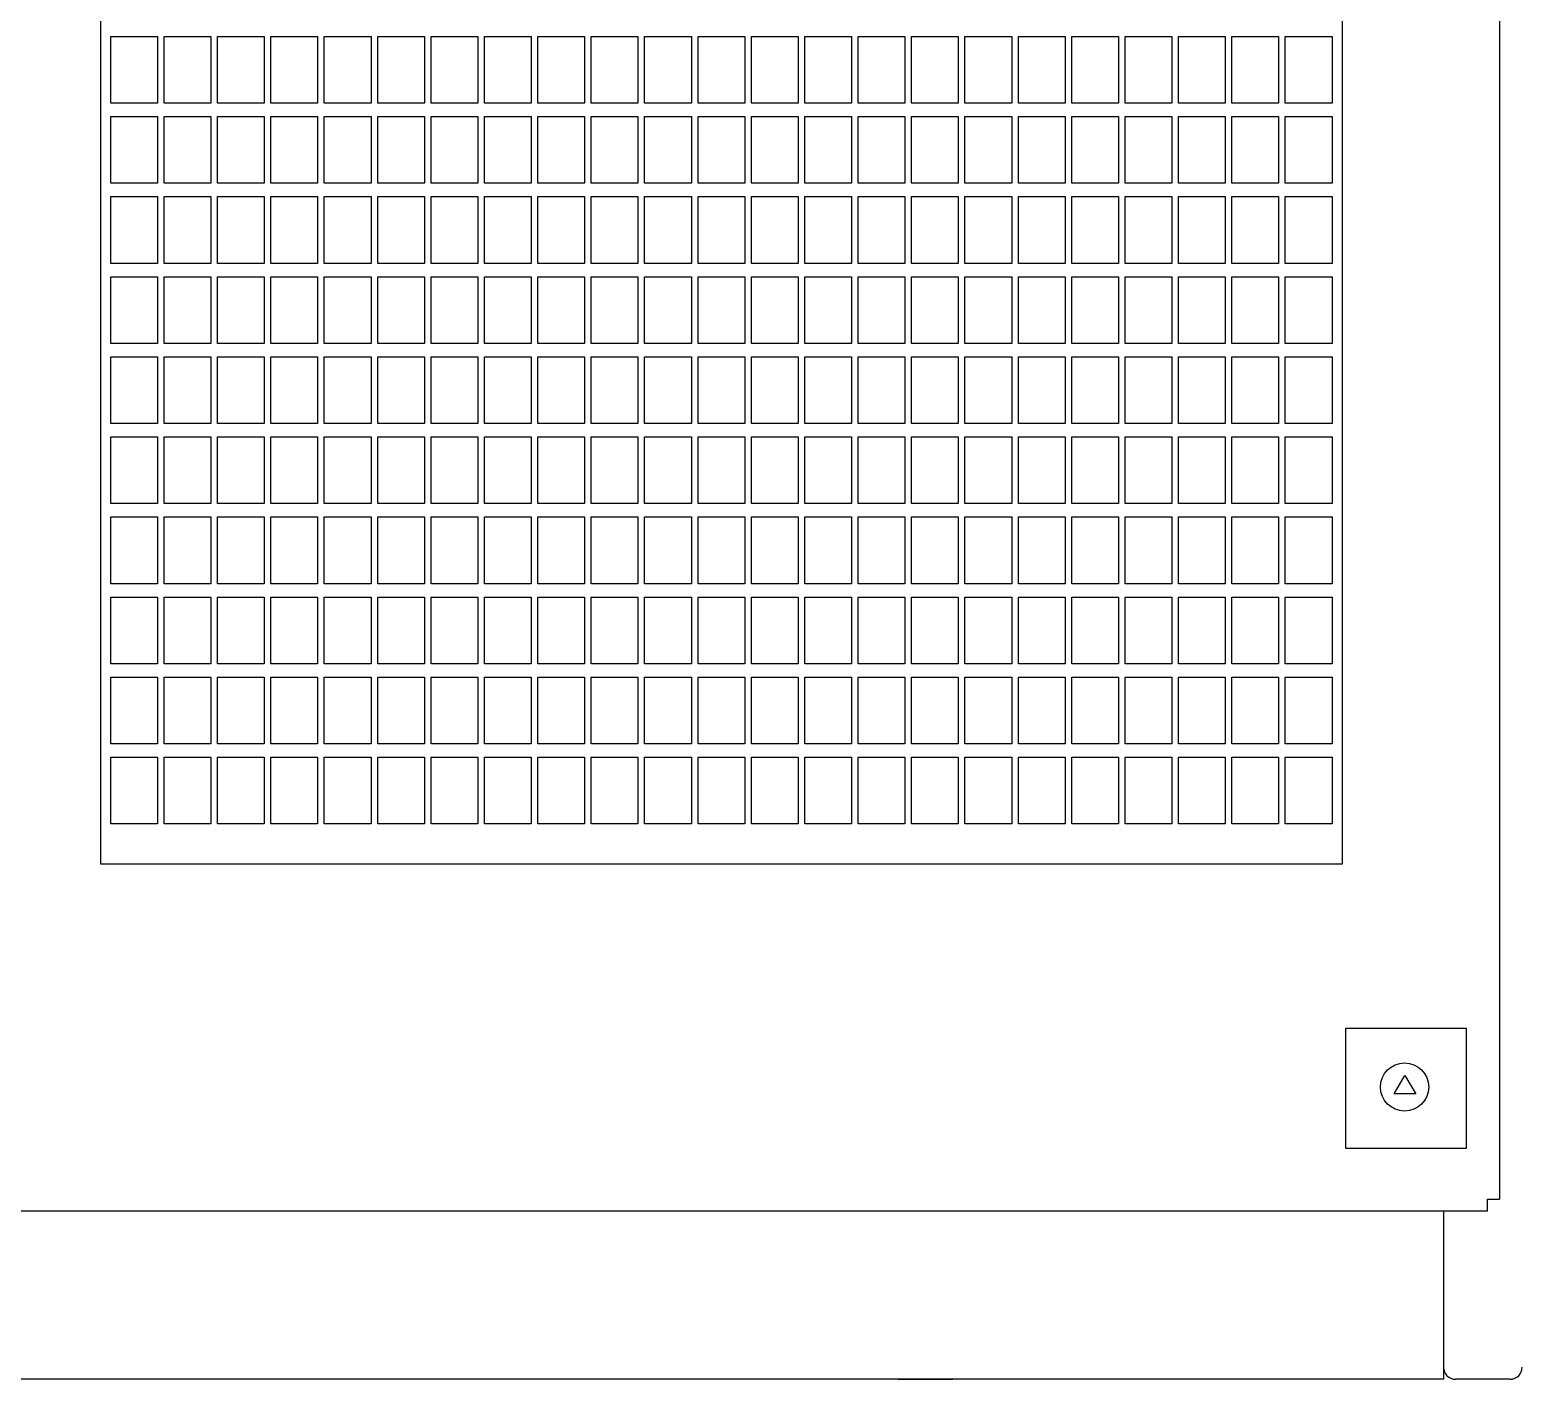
# Model space of a CAD drawing. Header units: inches. Extents: x 0 to 420, y 0 to 297.
# Drawn here: x 158.38 to 202.93, y 62.74 to 103.18 of the extents above; entities that cross this region are included whole.
import ezdxf
from ezdxf.lldxf.tags import DXFTag

# ---------------------------------------------------------------- set-up
doc = ezdxf.new("R2010")
doc.units = ezdxf.units.IN
doc.layers.add('Default', color=7, linetype='Continuous')
doc.layers.add('DV1_Default', color=7, linetype='Continuous')
tags = doc.linetypes.add('CENTER2', pattern=[1.125, 0.75, -0.125, 0.125, -0.125]).pattern_tags.tags
tags[10:11] = [DXFTag(74, 4), DXFTag(75, 0), DXFTag(340, '0'), DXFTag(46, 0.0), DXFTag(50, 0.0), DXFTag(44, 0.0), DXFTag(45, 0.0)]
tags[8:9] = [DXFTag(74, 4), DXFTag(75, 0), DXFTag(340, '0'), DXFTag(46, 0.0), DXFTag(50, 0.0), DXFTag(44, 0.0), DXFTag(45, 0.0)]
tags[6:7] = [DXFTag(74, 4), DXFTag(75, 0), DXFTag(340, '0'), DXFTag(46, 0.0), DXFTag(50, 0.0), DXFTag(44, 0.0), DXFTag(45, 0.0)]
tags[4:5] = [DXFTag(74, 4), DXFTag(75, 0), DXFTag(340, '0'), DXFTag(46, 0.0), DXFTag(50, 0.0), DXFTag(44, 0.0), DXFTag(45, 0.0)]

# ---------------------------------------------------------------- blocks, each defined once
blk = doc.blocks.new('SE')
at = {"layer": 'Default', "color": 7, "linetype": 'Continuous', "ltscale": 25.4}
for p, q in [((197.818, 69.65), (197.818, 73.259)), ((197.818, 73.259), (201.428, 73.259)), ((201.428, 73.259), (201.428, 69.65)), ((199.275, 71.294), (199.595, 71.843)), ((199.595, 71.843), (199.919, 71.294)), ((199.919, 71.294), (199.275, 71.294)), ((201.428, 69.65), (197.818, 69.65))]:
    blk.add_line(p, q, dxfattribs=at)
blk.add_circle((199.584, 71.494), 0.722, dxfattribs=at)
at = {"layer": 'DV1_Default', "color": 7, "linetype": 'Continuous', "ltscale": 25.4}
for p, q in [((202.429, 233.336), (202.429, 68.136)), ((160.809, 102.976), (162.209, 102.976)), ((160.809, 100.976), (160.809, 102.976)), ((162.209, 102.976), (162.209, 100.976)), ((162.409, 102.976), (163.809, 102.976)), ((162.409, 100.976), (162.409, 102.976)), ((163.809, 102.976), (163.809, 100.976)), ((164.009, 102.976), (165.409, 102.976)), ((164.009, 100.976), (164.009, 102.976)), ((165.409, 102.976), (165.409, 100.976)), ((165.609, 102.976), (167.009, 102.976)), ((165.609, 100.976), (165.609, 102.976)), ((167.009, 102.976), (167.009, 100.976)), ((167.209, 102.976), (168.609, 102.976)), ((167.209, 100.976), (167.209, 102.976)), ((168.609, 102.976), (168.609, 100.976)), ((168.809, 102.976), (170.209, 102.976)), ((168.809, 100.976), (168.809, 102.976)), ((170.209, 102.976), (170.209, 100.976)), ((170.409, 102.976), (171.809, 102.976)), ((170.409, 100.976), (170.409, 102.976)), ((171.809, 102.976), (171.809, 100.976)), ((172.009, 102.976), (173.409, 102.976)), ((172.009, 100.976), (172.009, 102.976)), ((173.409, 102.976), (173.409, 100.976)), ((173.609, 102.976), (175.009, 102.976)), ((173.609, 100.976), (173.609, 102.976)), ((175.009, 102.976), (175.009, 100.976)), ((175.209, 102.976), (176.609, 102.976)), ((175.209, 100.976), (175.209, 102.976)), ((176.609, 102.976), (176.609, 100.976)), ((176.809, 102.976), (178.209, 102.976)), ((176.809, 100.976), (176.809, 102.976)), ((178.209, 102.976), (178.209, 100.976)), ((178.409, 102.976), (179.809, 102.976)), ((178.409, 100.976), (178.409, 102.976)), ((179.809, 102.976), (179.809, 100.976)), ((180.009, 102.976), (181.409, 102.976)), ((180.009, 100.976), (180.009, 102.976)), ((181.409, 102.976), (181.409, 100.976)), ((181.609, 102.976), (183.009, 102.976)), ((181.609, 100.976), (181.609, 102.976)), ((183.009, 102.976), (183.009, 100.976)), ((183.209, 102.976), (184.609, 102.976)), ((183.209, 100.976), (183.209, 102.976)), ((184.609, 102.976), (184.609, 100.976)), ((184.809, 102.976), (186.209, 102.976)), ((184.809, 100.976), (184.809, 102.976)), ((186.209, 102.976), (186.209, 100.976)), ((186.409, 102.976), (187.809, 102.976)), ((186.409, 100.976), (186.409, 102.976)), ((187.809, 102.976), (187.809, 100.976)), ((188.009, 102.976), (189.409, 102.976)), ((188.009, 100.976), (188.009, 102.976)), ((189.409, 102.976), (189.409, 100.976)), ((189.609, 102.976), (191.009, 102.976)), ((189.609, 100.976), (189.609, 102.976)), ((191.009, 102.976), (191.009, 100.976)), ((191.209, 102.976), (192.609, 102.976)), ((191.209, 100.976), (191.209, 102.976)), ((192.609, 102.976), (192.609, 100.976)), ((192.809, 102.976), (194.209, 102.976)), ((192.809, 100.976), (192.809, 102.976)), ((194.209, 102.976), (194.209, 100.976)), ((194.409, 102.976), (195.809, 102.976)), ((194.409, 100.976), (194.409, 102.976)), ((195.809, 102.976), (195.809, 100.976)), ((196.009, 102.976), (197.409, 102.976)), ((196.009, 100.976), (196.009, 102.976)), ((197.409, 102.976), (197.409, 100.976)), ((162.209, 100.976), (160.809, 100.976)), ((163.809, 100.976), (162.409, 100.976)), ((165.409, 100.976), (164.009, 100.976)), ((167.009, 100.976), (165.609, 100.976)), ((168.609, 100.976), (167.209, 100.976)), ((170.209, 100.976), (168.809, 100.976)), ((171.809, 100.976), (170.409, 100.976)), ((173.409, 100.976), (172.009, 100.976)), ((175.009, 100.976), (173.609, 100.976)), ((176.609, 100.976), (175.209, 100.976)), ((178.209, 100.976), (176.809, 100.976)), ((179.809, 100.976), (178.409, 100.976)), ((181.409, 100.976), (180.009, 100.976)), ((183.009, 100.976), (181.609, 100.976)), ((184.609, 100.976), (183.209, 100.976)), ((186.209, 100.976), (184.809, 100.976)), ((187.809, 100.976), (186.409, 100.976)), ((189.409, 100.976), (188.009, 100.976)), ((191.009, 100.976), (189.609, 100.976)), ((192.609, 100.976), (191.209, 100.976)), ((194.209, 100.976), (192.809, 100.976)), ((195.809, 100.976), (194.409, 100.976)), ((197.409, 100.976), (196.009, 100.976)), ((160.809, 100.576), (162.209, 100.576)), ((160.809, 98.576), (160.809, 100.576)), ((162.209, 100.576), (162.209, 98.576)), ((162.409, 100.576), (163.809, 100.576)), ((162.409, 98.576), (162.409, 100.576)), ((163.809, 100.576), (163.809, 98.576)), ((164.009, 100.576), (165.409, 100.576)), ((164.009, 98.576), (164.009, 100.576)), ((165.409, 100.576), (165.409, 98.576)), ((165.609, 100.576), (167.009, 100.576)), ((165.609, 98.576), (165.609, 100.576)), ((167.009, 100.576), (167.009, 98.576)), ((167.209, 100.576), (168.609, 100.576)), ((167.209, 98.576), (167.209, 100.576)), ((168.609, 100.576), (168.609, 98.576)), ((168.809, 100.576), (170.209, 100.576)), ((168.809, 98.576), (168.809, 100.576)), ((170.209, 100.576), (170.209, 98.576)), ((170.409, 100.576), (171.809, 100.576)), ((170.409, 98.576), (170.409, 100.576)), ((171.809, 100.576), (171.809, 98.576)), ((172.009, 100.576), (173.409, 100.576)), ((172.009, 98.576), (172.009, 100.576)), ((173.409, 100.576), (173.409, 98.576)), ((173.609, 100.576), (175.009, 100.576)), ((173.609, 98.576), (173.609, 100.576)), ((175.009, 100.576), (175.009, 98.576)), ((175.209, 100.576), (176.609, 100.576)), ((175.209, 98.576), (175.209, 100.576)), ((176.609, 100.576), (176.609, 98.576)), ((176.809, 100.576), (178.209, 100.576)), ((176.809, 98.576), (176.809, 100.576)), ((178.209, 100.576), (178.209, 98.576)), ((178.409, 100.576), (179.809, 100.576)), ((178.409, 98.576), (178.409, 100.576)), ((179.809, 100.576), (179.809, 98.576)), ((180.009, 100.576), (181.409, 100.576)), ((180.009, 98.576), (180.009, 100.576)), ((181.409, 100.576), (181.409, 98.576)), ((181.609, 100.576), (183.009, 100.576)), ((181.609, 98.576), (181.609, 100.576)), ((183.009, 100.576), (183.009, 98.576)), ((183.209, 100.576), (184.609, 100.576)), ((183.209, 98.576), (183.209, 100.576)), ((184.609, 100.576), (184.609, 98.576)), ((184.809, 100.576), (186.209, 100.576)), ((184.809, 98.576), (184.809, 100.576)), ((186.209, 100.576), (186.209, 98.576)), ((186.409, 100.576), (187.809, 100.576)), ((186.409, 98.576), (186.409, 100.576)), ((187.809, 100.576), (187.809, 98.576)), ((188.009, 100.576), (189.409, 100.576)), ((188.009, 98.576), (188.009, 100.576)), ((189.409, 100.576), (189.409, 98.576)), ((189.609, 100.576), (191.009, 100.576)), ((189.609, 98.576), (189.609, 100.576)), ((191.009, 100.576), (191.009, 98.576)), ((191.209, 100.576), (192.609, 100.576)), ((191.209, 98.576), (191.209, 100.576)), ((192.609, 100.576), (192.609, 98.576)), ((192.809, 100.576), (194.209, 100.576)), ((192.809, 98.576), (192.809, 100.576)), ((194.209, 100.576), (194.209, 98.576)), ((194.409, 100.576), (195.809, 100.576)), ((194.409, 98.576), (194.409, 100.576)), ((195.809, 100.576), (195.809, 98.576)), ((196.009, 100.576), (197.409, 100.576)), ((196.009, 98.576), (196.009, 100.576)), ((197.409, 100.576), (197.409, 98.576)), ((162.209, 98.576), (160.809, 98.576)), ((163.809, 98.576), (162.409, 98.576)), ((165.409, 98.576), (164.009, 98.576)), ((167.009, 98.576), (165.609, 98.576)), ((168.609, 98.576), (167.209, 98.576)), ((170.209, 98.576), (168.809, 98.576)), ((171.809, 98.576), (170.409, 98.576)), ((173.409, 98.576), (172.009, 98.576)), ((175.009, 98.576), (173.609, 98.576)), ((176.609, 98.576), (175.209, 98.576)), ((178.209, 98.576), (176.809, 98.576)), ((179.809, 98.576), (178.409, 98.576)), ((181.409, 98.576), (180.009, 98.576)), ((183.009, 98.576), (181.609, 98.576)), ((184.609, 98.576), (183.209, 98.576)), ((186.209, 98.576), (184.809, 98.576)), ((187.809, 98.576), (186.409, 98.576)), ((189.409, 98.576), (188.009, 98.576)), ((191.009, 98.576), (189.609, 98.576)), ((192.609, 98.576), (191.209, 98.576)), ((194.209, 98.576), (192.809, 98.576)), ((195.809, 98.576), (194.409, 98.576)), ((197.409, 98.576), (196.009, 98.576)), ((160.809, 98.176), (162.209, 98.176)), ((160.809, 96.176), (160.809, 98.176)), ((162.209, 98.176), (162.209, 96.176)), ((162.409, 98.176), (163.809, 98.176)), ((162.409, 96.176), (162.409, 98.176)), ((163.809, 98.176), (163.809, 96.176)), ((164.009, 98.176), (165.409, 98.176)), ((164.009, 96.176), (164.009, 98.176)), ((165.409, 98.176), (165.409, 96.176)), ((165.609, 98.176), (167.009, 98.176)), ((165.609, 96.176), (165.609, 98.176)), ((167.009, 98.176), (167.009, 96.176)), ((167.209, 98.176), (168.609, 98.176)), ((167.209, 96.176), (167.209, 98.176)), ((168.609, 98.176), (168.609, 96.176)), ((168.809, 98.176), (170.209, 98.176)), ((168.809, 96.176), (168.809, 98.176)), ((170.209, 98.176), (170.209, 96.176)), ((170.409, 98.176), (171.809, 98.176)), ((170.409, 96.176), (170.409, 98.176)), ((171.809, 98.176), (171.809, 96.176)), ((172.009, 98.176), (173.409, 98.176)), ((172.009, 96.176), (172.009, 98.176)), ((173.409, 98.176), (173.409, 96.176)), ((173.609, 98.176), (175.009, 98.176)), ((173.609, 96.176), (173.609, 98.176)), ((175.009, 98.176), (175.009, 96.176)), ((175.209, 98.176), (176.609, 98.176)), ((175.209, 96.176), (175.209, 98.176)), ((176.609, 98.176), (176.609, 96.176)), ((176.809, 98.176), (178.209, 98.176)), ((176.809, 96.176), (176.809, 98.176)), ((178.209, 98.176), (178.209, 96.176)), ((178.409, 98.176), (179.809, 98.176)), ((178.409, 96.176), (178.409, 98.176)), ((179.809, 98.176), (179.809, 96.176)), ((180.009, 98.176), (181.409, 98.176)), ((180.009, 96.176), (180.009, 98.176)), ((181.409, 98.176), (181.409, 96.176)), ((181.609, 98.176), (183.009, 98.176)), ((181.609, 96.176), (181.609, 98.176)), ((183.009, 98.176), (183.009, 96.176)), ((183.209, 98.176), (184.609, 98.176)), ((183.209, 96.176), (183.209, 98.176)), ((184.609, 98.176), (184.609, 96.176)), ((184.809, 98.176), (186.209, 98.176)), ((184.809, 96.176), (184.809, 98.176)), ((186.209, 98.176), (186.209, 96.176)), ((186.409, 98.176), (187.809, 98.176)), ((186.409, 96.176), (186.409, 98.176)), ((187.809, 98.176), (187.809, 96.176)), ((188.009, 98.176), (189.409, 98.176)), ((188.009, 96.176), (188.009, 98.176)), ((189.409, 98.176), (189.409, 96.176)), ((189.609, 98.176), (191.009, 98.176)), ((189.609, 96.176), (189.609, 98.176)), ((191.009, 98.176), (191.009, 96.176)), ((191.209, 98.176), (192.609, 98.176)), ((191.209, 96.176), (191.209, 98.176)), ((192.609, 98.176), (192.609, 96.176)), ((192.809, 98.176), (194.209, 98.176)), ((192.809, 96.176), (192.809, 98.176)), ((194.209, 98.176), (194.209, 96.176)), ((194.409, 98.176), (195.809, 98.176)), ((194.409, 96.176), (194.409, 98.176)), ((195.809, 98.176), (195.809, 96.176)), ((196.009, 98.176), (197.409, 98.176)), ((196.009, 96.176), (196.009, 98.176)), ((197.409, 98.176), (197.409, 96.176)), ((162.209, 96.176), (160.809, 96.176)), ((163.809, 96.176), (162.409, 96.176)), ((165.409, 96.176), (164.009, 96.176)), ((167.009, 96.176), (165.609, 96.176)), ((168.609, 96.176), (167.209, 96.176)), ((170.209, 96.176), (168.809, 96.176)), ((171.809, 96.176), (170.409, 96.176)), ((173.409, 96.176), (172.009, 96.176)), ((175.009, 96.176), (173.609, 96.176)), ((176.609, 96.176), (175.209, 96.176)), ((178.209, 96.176), (176.809, 96.176)), ((179.809, 96.176), (178.409, 96.176)), ((181.409, 96.176), (180.009, 96.176)), ((183.009, 96.176), (181.609, 96.176)), ((184.609, 96.176), (183.209, 96.176)), ((186.209, 96.176), (184.809, 96.176)), ((187.809, 96.176), (186.409, 96.176)), ((189.409, 96.176), (188.009, 96.176)), ((191.009, 96.176), (189.609, 96.176)), ((192.609, 96.176), (191.209, 96.176)), ((194.209, 96.176), (192.809, 96.176)), ((195.809, 96.176), (194.409, 96.176)), ((197.409, 96.176), (196.009, 96.176)), ((160.809, 95.776), (162.209, 95.776)), ((160.809, 93.776), (160.809, 95.776)), ((162.209, 95.776), (162.209, 93.776)), ((162.409, 95.776), (163.809, 95.776)), ((162.409, 93.776), (162.409, 95.776)), ((163.809, 95.776), (163.809, 93.776)), ((164.009, 95.776), (165.409, 95.776)), ((164.009, 93.776), (164.009, 95.776)), ((165.409, 95.776), (165.409, 93.776)), ((165.609, 95.776), (167.009, 95.776)), ((165.609, 93.776), (165.609, 95.776)), ((167.009, 95.776), (167.009, 93.776)), ((167.209, 95.776), (168.609, 95.776)), ((167.209, 93.776), (167.209, 95.776)), ((168.609, 95.776), (168.609, 93.776)), ((168.809, 95.776), (170.209, 95.776)), ((168.809, 93.776), (168.809, 95.776)), ((170.209, 95.776), (170.209, 93.776)), ((170.409, 95.776), (171.809, 95.776)), ((170.409, 93.776), (170.409, 95.776)), ((171.809, 95.776), (171.809, 93.776)), ((172.009, 95.776), (173.409, 95.776)), ((172.009, 93.776), (172.009, 95.776)), ((173.409, 95.776), (173.409, 93.776)), ((173.609, 95.776), (175.009, 95.776)), ((173.609, 93.776), (173.609, 95.776)), ((175.009, 95.776), (175.009, 93.776)), ((175.209, 95.776), (176.609, 95.776)), ((175.209, 93.776), (175.209, 95.776)), ((176.609, 95.776), (176.609, 93.776)), ((176.809, 95.776), (178.209, 95.776)), ((176.809, 93.776), (176.809, 95.776)), ((178.209, 95.776), (178.209, 93.776)), ((178.409, 95.776), (179.809, 95.776)), ((178.409, 93.776), (178.409, 95.776)), ((179.809, 95.776), (179.809, 93.776)), ((180.009, 95.776), (181.409, 95.776)), ((180.009, 93.776), (180.009, 95.776)), ((181.409, 95.776), (181.409, 93.776)), ((181.609, 95.776), (183.009, 95.776)), ((181.609, 93.776), (181.609, 95.776)), ((183.009, 95.776), (183.009, 93.776)), ((183.209, 95.776), (184.609, 95.776)), ((183.209, 93.776), (183.209, 95.776)), ((184.609, 95.776), (184.609, 93.776)), ((184.809, 95.776), (186.209, 95.776)), ((184.809, 93.776), (184.809, 95.776)), ((186.209, 95.776), (186.209, 93.776)), ((186.409, 95.776), (187.809, 95.776)), ((186.409, 93.776), (186.409, 95.776)), ((187.809, 95.776), (187.809, 93.776)), ((188.009, 95.776), (189.409, 95.776)), ((188.009, 93.776), (188.009, 95.776)), ((189.409, 95.776), (189.409, 93.776)), ((189.609, 95.776), (191.009, 95.776)), ((189.609, 93.776), (189.609, 95.776)), ((191.009, 95.776), (191.009, 93.776)), ((191.209, 95.776), (192.609, 95.776)), ((191.209, 93.776), (191.209, 95.776)), ((192.609, 95.776), (192.609, 93.776)), ((192.809, 95.776), (194.209, 95.776)), ((192.809, 93.776), (192.809, 95.776)), ((194.209, 95.776), (194.209, 93.776)), ((194.409, 95.776), (195.809, 95.776)), ((194.409, 93.776), (194.409, 95.776)), ((195.809, 95.776), (195.809, 93.776)), ((196.009, 95.776), (197.409, 95.776)), ((196.009, 93.776), (196.009, 95.776)), ((197.409, 95.776), (197.409, 93.776)), ((162.209, 93.776), (160.809, 93.776)), ((163.809, 93.776), (162.409, 93.776)), ((165.409, 93.776), (164.009, 93.776)), ((167.009, 93.776), (165.609, 93.776)), ((168.609, 93.776), (167.209, 93.776)), ((170.209, 93.776), (168.809, 93.776)), ((171.809, 93.776), (170.409, 93.776)), ((173.409, 93.776), (172.009, 93.776)), ((175.009, 93.776), (173.609, 93.776)), ((176.609, 93.776), (175.209, 93.776)), ((178.209, 93.776), (176.809, 93.776)), ((179.809, 93.776), (178.409, 93.776)), ((181.409, 93.776), (180.009, 93.776)), ((183.009, 93.776), (181.609, 93.776)), ((184.609, 93.776), (183.209, 93.776)), ((186.209, 93.776), (184.809, 93.776)), ((187.809, 93.776), (186.409, 93.776)), ((189.409, 93.776), (188.009, 93.776)), ((191.009, 93.776), (189.609, 93.776)), ((192.609, 93.776), (191.209, 93.776)), ((194.209, 93.776), (192.809, 93.776)), ((195.809, 93.776), (194.409, 93.776)), ((197.409, 93.776), (196.009, 93.776)), ((160.809, 93.376), (162.209, 93.376)), ((160.809, 91.376), (160.809, 93.376)), ((162.209, 93.376), (162.209, 91.376)), ((162.409, 93.376), (163.809, 93.376)), ((162.409, 91.376), (162.409, 93.376)), ((163.809, 93.376), (163.809, 91.376)), ((164.009, 93.376), (165.409, 93.376)), ((164.009, 91.376), (164.009, 93.376)), ((165.409, 93.376), (165.409, 91.376)), ((165.609, 93.376), (167.009, 93.376)), ((165.609, 91.376), (165.609, 93.376)), ((167.009, 93.376), (167.009, 91.376)), ((167.209, 93.376), (168.609, 93.376)), ((167.209, 91.376), (167.209, 93.376)), ((168.609, 93.376), (168.609, 91.376)), ((168.809, 93.376), (170.209, 93.376)), ((168.809, 91.376), (168.809, 93.376)), ((170.209, 93.376), (170.209, 91.376)), ((170.409, 93.376), (171.809, 93.376)), ((170.409, 91.376), (170.409, 93.376)), ((171.809, 93.376), (171.809, 91.376)), ((172.009, 93.376), (173.409, 93.376)), ((172.009, 91.376), (172.009, 93.376)), ((173.409, 93.376), (173.409, 91.376)), ((173.609, 93.376), (175.009, 93.376)), ((173.609, 91.376), (173.609, 93.376)), ((175.009, 93.376), (175.009, 91.376)), ((175.209, 93.376), (176.609, 93.376)), ((175.209, 91.376), (175.209, 93.376)), ((176.609, 93.376), (176.609, 91.376)), ((176.809, 93.376), (178.209, 93.376)), ((176.809, 91.376), (176.809, 93.376)), ((178.209, 93.376), (178.209, 91.376)), ((178.409, 93.376), (179.809, 93.376)), ((178.409, 91.376), (178.409, 93.376)), ((179.809, 93.376), (179.809, 91.376)), ((180.009, 93.376), (181.409, 93.376)), ((180.009, 91.376), (180.009, 93.376)), ((181.409, 93.376), (181.409, 91.376)), ((181.609, 93.376), (183.009, 93.376)), ((181.609, 91.376), (181.609, 93.376)), ((183.009, 93.376), (183.009, 91.376)), ((183.209, 93.376), (184.609, 93.376)), ((183.209, 91.376), (183.209, 93.376)), ((184.609, 93.376), (184.609, 91.376)), ((184.809, 93.376), (186.209, 93.376)), ((184.809, 91.376), (184.809, 93.376)), ((186.209, 93.376), (186.209, 91.376)), ((186.409, 93.376), (187.809, 93.376)), ((186.409, 91.376), (186.409, 93.376)), ((187.809, 93.376), (187.809, 91.376)), ((188.009, 93.376), (189.409, 93.376)), ((188.009, 91.376), (188.009, 93.376)), ((189.409, 93.376), (189.409, 91.376)), ((189.609, 93.376), (191.009, 93.376)), ((189.609, 91.376), (189.609, 93.376)), ((191.009, 93.376), (191.009, 91.376)), ((191.209, 93.376), (192.609, 93.376)), ((191.209, 91.376), (191.209, 93.376)), ((192.609, 93.376), (192.609, 91.376)), ((192.809, 93.376), (194.209, 93.376)), ((192.809, 91.376), (192.809, 93.376)), ((194.209, 93.376), (194.209, 91.376)), ((194.409, 93.376), (195.809, 93.376)), ((194.409, 91.376), (194.409, 93.376)), ((195.809, 93.376), (195.809, 91.376)), ((196.009, 93.376), (197.409, 93.376)), ((196.009, 91.376), (196.009, 93.376)), ((197.409, 93.376), (197.409, 91.376)), ((162.209, 91.376), (160.809, 91.376)), ((163.809, 91.376), (162.409, 91.376)), ((165.409, 91.376), (164.009, 91.376)), ((167.009, 91.376), (165.609, 91.376)), ((168.609, 91.376), (167.209, 91.376)), ((170.209, 91.376), (168.809, 91.376)), ((171.809, 91.376), (170.409, 91.376)), ((173.409, 91.376), (172.009, 91.376)), ((175.009, 91.376), (173.609, 91.376)), ((176.609, 91.376), (175.209, 91.376)), ((178.209, 91.376), (176.809, 91.376)), ((179.809, 91.376), (178.409, 91.376)), ((181.409, 91.376), (180.009, 91.376)), ((183.009, 91.376), (181.609, 91.376)), ((184.609, 91.376), (183.209, 91.376)), ((186.209, 91.376), (184.809, 91.376)), ((187.809, 91.376), (186.409, 91.376)), ((189.409, 91.376), (188.009, 91.376)), ((191.009, 91.376), (189.609, 91.376)), ((192.609, 91.376), (191.209, 91.376)), ((194.209, 91.376), (192.809, 91.376)), ((195.809, 91.376), (194.409, 91.376)), ((197.409, 91.376), (196.009, 91.376)), ((160.809, 90.976), (162.209, 90.976)), ((160.809, 88.976), (160.809, 90.976)), ((162.209, 90.976), (162.209, 88.976)), ((162.409, 90.976), (163.809, 90.976)), ((162.409, 88.976), (162.409, 90.976)), ((163.809, 90.976), (163.809, 88.976)), ((164.009, 90.976), (165.409, 90.976)), ((164.009, 88.976), (164.009, 90.976)), ((165.409, 90.976), (165.409, 88.976)), ((165.609, 90.976), (167.009, 90.976)), ((165.609, 88.976), (165.609, 90.976)), ((167.009, 90.976), (167.009, 88.976)), ((167.209, 90.976), (168.609, 90.976)), ((167.209, 88.976), (167.209, 90.976)), ((168.609, 90.976), (168.609, 88.976)), ((168.809, 90.976), (170.209, 90.976)), ((168.809, 88.976), (168.809, 90.976)), ((170.209, 90.976), (170.209, 88.976)), ((170.409, 90.976), (171.809, 90.976)), ((170.409, 88.976), (170.409, 90.976)), ((171.809, 90.976), (171.809, 88.976)), ((172.009, 90.976), (173.409, 90.976)), ((172.009, 88.976), (172.009, 90.976)), ((173.409, 90.976), (173.409, 88.976)), ((173.609, 90.976), (175.009, 90.976)), ((173.609, 88.976), (173.609, 90.976)), ((175.009, 90.976), (175.009, 88.976)), ((175.209, 90.976), (176.609, 90.976)), ((175.209, 88.976), (175.209, 90.976)), ((176.609, 90.976), (176.609, 88.976)), ((176.809, 90.976), (178.209, 90.976)), ((176.809, 88.976), (176.809, 90.976)), ((178.209, 90.976), (178.209, 88.976)), ((178.409, 90.976), (179.809, 90.976)), ((178.409, 88.976), (178.409, 90.976)), ((179.809, 90.976), (179.809, 88.976)), ((180.009, 90.976), (181.409, 90.976)), ((180.009, 88.976), (180.009, 90.976)), ((181.409, 90.976), (181.409, 88.976)), ((181.609, 90.976), (183.009, 90.976)), ((181.609, 88.976), (181.609, 90.976)), ((183.009, 90.976), (183.009, 88.976)), ((183.209, 90.976), (184.609, 90.976)), ((183.209, 88.976), (183.209, 90.976)), ((184.609, 90.976), (184.609, 88.976)), ((184.809, 90.976), (186.209, 90.976)), ((184.809, 88.976), (184.809, 90.976)), ((186.209, 90.976), (186.209, 88.976)), ((186.409, 90.976), (187.809, 90.976)), ((186.409, 88.976), (186.409, 90.976)), ((187.809, 90.976), (187.809, 88.976)), ((188.009, 90.976), (189.409, 90.976)), ((188.009, 88.976), (188.009, 90.976)), ((189.409, 90.976), (189.409, 88.976)), ((189.609, 90.976), (191.009, 90.976)), ((189.609, 88.976), (189.609, 90.976)), ((191.009, 90.976), (191.009, 88.976)), ((191.209, 90.976), (192.609, 90.976)), ((191.209, 88.976), (191.209, 90.976)), ((192.609, 90.976), (192.609, 88.976)), ((192.809, 90.976), (194.209, 90.976)), ((192.809, 88.976), (192.809, 90.976)), ((194.209, 90.976), (194.209, 88.976)), ((194.409, 90.976), (195.809, 90.976)), ((194.409, 88.976), (194.409, 90.976)), ((195.809, 90.976), (195.809, 88.976)), ((196.009, 90.976), (197.409, 90.976)), ((196.009, 88.976), (196.009, 90.976)), ((197.409, 90.976), (197.409, 88.976)), ((162.209, 88.976), (160.809, 88.976)), ((163.809, 88.976), (162.409, 88.976)), ((165.409, 88.976), (164.009, 88.976)), ((167.009, 88.976), (165.609, 88.976)), ((168.609, 88.976), (167.209, 88.976)), ((170.209, 88.976), (168.809, 88.976)), ((171.809, 88.976), (170.409, 88.976)), ((173.409, 88.976), (172.009, 88.976)), ((175.009, 88.976), (173.609, 88.976)), ((176.609, 88.976), (175.209, 88.976)), ((178.209, 88.976), (176.809, 88.976)), ((179.809, 88.976), (178.409, 88.976)), ((181.409, 88.976), (180.009, 88.976)), ((183.009, 88.976), (181.609, 88.976)), ((184.609, 88.976), (183.209, 88.976)), ((186.209, 88.976), (184.809, 88.976)), ((187.809, 88.976), (186.409, 88.976)), ((189.409, 88.976), (188.009, 88.976)), ((191.009, 88.976), (189.609, 88.976)), ((192.609, 88.976), (191.209, 88.976)), ((194.209, 88.976), (192.809, 88.976)), ((195.809, 88.976), (194.409, 88.976)), ((197.409, 88.976), (196.009, 88.976)), ((160.809, 88.576), (162.209, 88.576)), ((160.809, 86.576), (160.809, 88.576)), ((162.209, 88.576), (162.209, 86.576)), ((162.409, 88.576), (163.809, 88.576)), ((162.409, 86.576), (162.409, 88.576)), ((163.809, 88.576), (163.809, 86.576)), ((164.009, 88.576), (165.409, 88.576)), ((164.009, 86.576), (164.009, 88.576)), ((165.409, 88.576), (165.409, 86.576)), ((165.609, 88.576), (167.009, 88.576)), ((165.609, 86.576), (165.609, 88.576)), ((167.009, 88.576), (167.009, 86.576)), ((167.209, 88.576), (168.609, 88.576)), ((167.209, 86.576), (167.209, 88.576)), ((168.609, 88.576), (168.609, 86.576)), ((168.809, 88.576), (170.209, 88.576)), ((168.809, 86.576), (168.809, 88.576)), ((170.209, 88.576), (170.209, 86.576)), ((170.409, 88.576), (171.809, 88.576)), ((170.409, 86.576), (170.409, 88.576)), ((171.809, 88.576), (171.809, 86.576)), ((172.009, 88.576), (173.409, 88.576)), ((172.009, 86.576), (172.009, 88.576)), ((173.409, 88.576), (173.409, 86.576)), ((173.609, 88.576), (175.009, 88.576)), ((173.609, 86.576), (173.609, 88.576)), ((175.009, 88.576), (175.009, 86.576)), ((175.209, 88.576), (176.609, 88.576)), ((175.209, 86.576), (175.209, 88.576)), ((176.609, 88.576), (176.609, 86.576)), ((176.809, 88.576), (178.209, 88.576)), ((176.809, 86.576), (176.809, 88.576)), ((178.209, 88.576), (178.209, 86.576)), ((178.409, 88.576), (179.809, 88.576)), ((178.409, 86.576), (178.409, 88.576)), ((179.809, 88.576), (179.809, 86.576)), ((180.009, 88.576), (181.409, 88.576)), ((180.009, 86.576), (180.009, 88.576)), ((181.409, 88.576), (181.409, 86.576)), ((181.609, 88.576), (183.009, 88.576)), ((181.609, 86.576), (181.609, 88.576)), ((183.009, 88.576), (183.009, 86.576)), ((183.209, 88.576), (184.609, 88.576)), ((183.209, 86.576), (183.209, 88.576)), ((184.609, 88.576), (184.609, 86.576)), ((184.809, 88.576), (186.209, 88.576)), ((184.809, 86.576), (184.809, 88.576)), ((186.209, 88.576), (186.209, 86.576)), ((186.409, 88.576), (187.809, 88.576)), ((186.409, 86.576), (186.409, 88.576)), ((187.809, 88.576), (187.809, 86.576)), ((188.009, 88.576), (189.409, 88.576)), ((188.009, 86.576), (188.009, 88.576)), ((189.409, 88.576), (189.409, 86.576)), ((189.609, 88.576), (191.009, 88.576)), ((189.609, 86.576), (189.609, 88.576)), ((191.009, 88.576), (191.009, 86.576)), ((191.209, 88.576), (192.609, 88.576)), ((191.209, 86.576), (191.209, 88.576)), ((192.609, 88.576), (192.609, 86.576)), ((192.809, 88.576), (194.209, 88.576)), ((192.809, 86.576), (192.809, 88.576)), ((194.209, 88.576), (194.209, 86.576)), ((194.409, 88.576), (195.809, 88.576)), ((194.409, 86.576), (194.409, 88.576)), ((195.809, 88.576), (195.809, 86.576)), ((196.009, 88.576), (197.409, 88.576)), ((196.009, 86.576), (196.009, 88.576)), ((197.409, 88.576), (197.409, 86.576)), ((162.209, 86.576), (160.809, 86.576)), ((163.809, 86.576), (162.409, 86.576)), ((165.409, 86.576), (164.009, 86.576)), ((167.009, 86.576), (165.609, 86.576)), ((168.609, 86.576), (167.209, 86.576)), ((170.209, 86.576), (168.809, 86.576)), ((171.809, 86.576), (170.409, 86.576)), ((173.409, 86.576), (172.009, 86.576)), ((175.009, 86.576), (173.609, 86.576)), ((176.609, 86.576), (175.209, 86.576)), ((178.209, 86.576), (176.809, 86.576)), ((179.809, 86.576), (178.409, 86.576)), ((181.409, 86.576), (180.009, 86.576)), ((183.009, 86.576), (181.609, 86.576)), ((184.609, 86.576), (183.209, 86.576)), ((186.209, 86.576), (184.809, 86.576)), ((187.809, 86.576), (186.409, 86.576)), ((189.409, 86.576), (188.009, 86.576)), ((191.009, 86.576), (189.609, 86.576)), ((192.609, 86.576), (191.209, 86.576)), ((194.209, 86.576), (192.809, 86.576)), ((195.809, 86.576), (194.409, 86.576)), ((197.409, 86.576), (196.009, 86.576)), ((160.809, 86.176), (162.209, 86.176)), ((160.809, 84.176), (160.809, 86.176)), ((162.209, 86.176), (162.209, 84.176)), ((162.409, 86.176), (163.809, 86.176)), ((162.409, 84.176), (162.409, 86.176)), ((163.809, 86.176), (163.809, 84.176)), ((164.009, 86.176), (165.409, 86.176)), ((164.009, 84.176), (164.009, 86.176)), ((165.409, 86.176), (165.409, 84.176)), ((165.609, 86.176), (167.009, 86.176)), ((165.609, 84.176), (165.609, 86.176)), ((167.009, 86.176), (167.009, 84.176)), ((167.209, 86.176), (168.609, 86.176)), ((167.209, 84.176), (167.209, 86.176)), ((168.609, 86.176), (168.609, 84.176)), ((168.809, 86.176), (170.209, 86.176)), ((168.809, 84.176), (168.809, 86.176)), ((170.209, 86.176), (170.209, 84.176)), ((170.409, 86.176), (171.809, 86.176)), ((170.409, 84.176), (170.409, 86.176)), ((171.809, 86.176), (171.809, 84.176)), ((172.009, 86.176), (173.409, 86.176)), ((172.009, 84.176), (172.009, 86.176)), ((173.409, 86.176), (173.409, 84.176)), ((173.609, 86.176), (175.009, 86.176)), ((173.609, 84.176), (173.609, 86.176)), ((175.009, 86.176), (175.009, 84.176)), ((175.209, 86.176), (176.609, 86.176)), ((175.209, 84.176), (175.209, 86.176)), ((176.609, 86.176), (176.609, 84.176)), ((176.809, 86.176), (178.209, 86.176)), ((176.809, 84.176), (176.809, 86.176)), ((178.209, 86.176), (178.209, 84.176)), ((178.409, 86.176), (179.809, 86.176)), ((178.409, 84.176), (178.409, 86.176)), ((179.809, 86.176), (179.809, 84.176)), ((180.009, 86.176), (181.409, 86.176)), ((180.009, 84.176), (180.009, 86.176)), ((181.409, 86.176), (181.409, 84.176)), ((181.609, 86.176), (183.009, 86.176)), ((181.609, 84.176), (181.609, 86.176)), ((183.009, 86.176), (183.009, 84.176)), ((183.209, 86.176), (184.609, 86.176)), ((183.209, 84.176), (183.209, 86.176)), ((184.609, 86.176), (184.609, 84.176)), ((184.809, 86.176), (186.209, 86.176)), ((184.809, 84.176), (184.809, 86.176)), ((186.209, 86.176), (186.209, 84.176)), ((186.409, 86.176), (187.809, 86.176)), ((186.409, 84.176), (186.409, 86.176)), ((187.809, 86.176), (187.809, 84.176)), ((188.009, 86.176), (189.409, 86.176)), ((188.009, 84.176), (188.009, 86.176)), ((189.409, 86.176), (189.409, 84.176)), ((189.609, 86.176), (191.009, 86.176)), ((189.609, 84.176), (189.609, 86.176)), ((191.009, 86.176), (191.009, 84.176)), ((191.209, 86.176), (192.609, 86.176)), ((191.209, 84.176), (191.209, 86.176)), ((192.609, 86.176), (192.609, 84.176)), ((192.809, 86.176), (194.209, 86.176)), ((192.809, 84.176), (192.809, 86.176)), ((194.209, 86.176), (194.209, 84.176)), ((194.409, 86.176), (195.809, 86.176)), ((194.409, 84.176), (194.409, 86.176)), ((195.809, 86.176), (195.809, 84.176)), ((196.009, 86.176), (197.409, 86.176)), ((196.009, 84.176), (196.009, 86.176)), ((197.409, 86.176), (197.409, 84.176)), ((162.209, 84.176), (160.809, 84.176)), ((160.809, 83.776), (162.209, 83.776)), ((160.809, 81.776), (160.809, 83.776)), ((162.209, 83.776), (162.209, 81.776)), ((163.809, 84.176), (162.409, 84.176)), ((162.409, 83.776), (163.809, 83.776)), ((162.409, 81.776), (162.409, 83.776)), ((163.809, 83.776), (163.809, 81.776)), ((165.409, 84.176), (164.009, 84.176)), ((164.009, 83.776), (165.409, 83.776)), ((164.009, 81.776), (164.009, 83.776)), ((165.409, 83.776), (165.409, 81.776)), ((167.009, 84.176), (165.609, 84.176)), ((165.609, 83.776), (167.009, 83.776)), ((165.609, 81.776), (165.609, 83.776)), ((167.009, 83.776), (167.009, 81.776)), ((168.609, 84.176), (167.209, 84.176)), ((167.209, 83.776), (168.609, 83.776)), ((167.209, 81.776), (167.209, 83.776)), ((168.609, 83.776), (168.609, 81.776)), ((170.209, 84.176), (168.809, 84.176)), ((168.809, 83.776), (170.209, 83.776)), ((168.809, 81.776), (168.809, 83.776)), ((170.209, 83.776), (170.209, 81.776)), ((171.809, 84.176), (170.409, 84.176)), ((170.409, 83.776), (171.809, 83.776)), ((170.409, 81.776), (170.409, 83.776)), ((171.809, 83.776), (171.809, 81.776)), ((173.409, 84.176), (172.009, 84.176)), ((172.009, 83.776), (173.409, 83.776)), ((172.009, 81.776), (172.009, 83.776)), ((173.409, 83.776), (173.409, 81.776)), ((175.009, 84.176), (173.609, 84.176)), ((173.609, 83.776), (175.009, 83.776)), ((173.609, 81.776), (173.609, 83.776)), ((175.009, 83.776), (175.009, 81.776)), ((176.609, 84.176), (175.209, 84.176)), ((175.209, 83.776), (176.609, 83.776)), ((175.209, 81.776), (175.209, 83.776)), ((176.609, 83.776), (176.609, 81.776)), ((178.209, 84.176), (176.809, 84.176)), ((176.809, 83.776), (178.209, 83.776)), ((176.809, 81.776), (176.809, 83.776)), ((178.209, 83.776), (178.209, 81.776)), ((179.809, 84.176), (178.409, 84.176)), ((178.409, 83.776), (179.809, 83.776)), ((178.409, 81.776), (178.409, 83.776)), ((179.809, 83.776), (179.809, 81.776)), ((181.409, 84.176), (180.009, 84.176)), ((180.009, 83.776), (181.409, 83.776)), ((180.009, 81.776), (180.009, 83.776)), ((181.409, 83.776), (181.409, 81.776)), ((183.009, 84.176), (181.609, 84.176)), ((181.609, 83.776), (183.009, 83.776)), ((181.609, 81.776), (181.609, 83.776)), ((183.009, 83.776), (183.009, 81.776)), ((184.609, 84.176), (183.209, 84.176)), ((183.209, 83.776), (184.609, 83.776)), ((183.209, 81.776), (183.209, 83.776)), ((184.609, 83.776), (184.609, 81.776)), ((186.209, 84.176), (184.809, 84.176)), ((184.809, 83.776), (186.209, 83.776)), ((184.809, 81.776), (184.809, 83.776)), ((186.209, 83.776), (186.209, 81.776)), ((187.809, 84.176), (186.409, 84.176)), ((186.409, 83.776), (187.809, 83.776)), ((186.409, 81.776), (186.409, 83.776)), ((187.809, 83.776), (187.809, 81.776)), ((189.409, 84.176), (188.009, 84.176)), ((188.009, 83.776), (189.409, 83.776)), ((188.009, 81.776), (188.009, 83.776)), ((189.409, 83.776), (189.409, 81.776)), ((191.009, 84.176), (189.609, 84.176)), ((189.609, 83.776), (191.009, 83.776)), ((189.609, 81.776), (189.609, 83.776)), ((191.009, 83.776), (191.009, 81.776)), ((192.609, 84.176), (191.209, 84.176)), ((191.209, 83.776), (192.609, 83.776)), ((191.209, 81.776), (191.209, 83.776)), ((192.609, 83.776), (192.609, 81.776)), ((194.209, 84.176), (192.809, 84.176)), ((192.809, 83.776), (194.209, 83.776)), ((192.809, 81.776), (192.809, 83.776)), ((194.209, 83.776), (194.209, 81.776)), ((195.809, 84.176), (194.409, 84.176)), ((194.409, 83.776), (195.809, 83.776)), ((194.409, 81.776), (194.409, 83.776)), ((195.809, 83.776), (195.809, 81.776)), ((197.409, 84.176), (196.009, 84.176)), ((196.009, 83.776), (197.409, 83.776)), ((196.009, 81.776), (196.009, 83.776)), ((197.409, 83.776), (197.409, 81.776)), ((162.209, 81.776), (160.809, 81.776)), ((163.809, 81.776), (162.409, 81.776)), ((165.409, 81.776), (164.009, 81.776)), ((167.009, 81.776), (165.609, 81.776)), ((168.609, 81.776), (167.209, 81.776)), ((170.209, 81.776), (168.809, 81.776)), ((171.809, 81.776), (170.409, 81.776)), ((173.409, 81.776), (172.009, 81.776)), ((175.009, 81.776), (173.609, 81.776)), ((176.609, 81.776), (175.209, 81.776)), ((178.209, 81.776), (176.809, 81.776)), ((179.809, 81.776), (178.409, 81.776)), ((181.409, 81.776), (180.009, 81.776)), ((183.009, 81.776), (181.609, 81.776)), ((184.609, 81.776), (183.209, 81.776)), ((186.209, 81.776), (184.809, 81.776)), ((187.809, 81.776), (186.409, 81.776)), ((189.409, 81.776), (188.009, 81.776)), ((191.009, 81.776), (189.609, 81.776)), ((192.609, 81.776), (191.209, 81.776)), ((194.209, 81.776), (192.809, 81.776)), ((195.809, 81.776), (194.409, 81.776)), ((197.409, 81.776), (196.009, 81.776)), ((160.809, 81.376), (162.209, 81.376)), ((160.809, 79.376), (160.809, 81.376)), ((162.209, 81.376), (162.209, 79.376)), ((162.409, 81.376), (163.809, 81.376)), ((162.409, 79.376), (162.409, 81.376)), ((163.809, 81.376), (163.809, 79.376)), ((164.009, 81.376), (165.409, 81.376)), ((164.009, 79.376), (164.009, 81.376)), ((165.409, 81.376), (165.409, 79.376)), ((165.609, 81.376), (167.009, 81.376)), ((165.609, 79.376), (165.609, 81.376)), ((167.009, 81.376), (167.009, 79.376)), ((167.209, 81.376), (168.609, 81.376)), ((167.209, 79.376), (167.209, 81.376)), ((168.609, 81.376), (168.609, 79.376)), ((168.809, 81.376), (170.209, 81.376)), ((168.809, 79.376), (168.809, 81.376)), ((170.209, 81.376), (170.209, 79.376)), ((170.409, 81.376), (171.809, 81.376)), ((170.409, 79.376), (170.409, 81.376)), ((171.809, 81.376), (171.809, 79.376)), ((172.009, 81.376), (173.409, 81.376)), ((172.009, 79.376), (172.009, 81.376)), ((173.409, 81.376), (173.409, 79.376)), ((173.609, 81.376), (175.009, 81.376)), ((173.609, 79.376), (173.609, 81.376)), ((175.009, 81.376), (175.009, 79.376)), ((175.209, 81.376), (176.609, 81.376)), ((175.209, 79.376), (175.209, 81.376)), ((176.609, 81.376), (176.609, 79.376)), ((176.809, 81.376), (178.209, 81.376)), ((176.809, 79.376), (176.809, 81.376)), ((178.209, 81.376), (178.209, 79.376)), ((178.409, 81.376), (179.809, 81.376)), ((178.409, 79.376), (178.409, 81.376)), ((179.809, 81.376), (179.809, 79.376)), ((180.009, 81.376), (181.409, 81.376)), ((180.009, 79.376), (180.009, 81.376)), ((181.409, 81.376), (181.409, 79.376)), ((181.609, 81.376), (183.009, 81.376)), ((181.609, 79.376), (181.609, 81.376)), ((183.009, 81.376), (183.009, 79.376)), ((183.209, 81.376), (184.609, 81.376)), ((183.209, 79.376), (183.209, 81.376)), ((184.609, 81.376), (184.609, 79.376)), ((184.809, 81.376), (186.209, 81.376)), ((184.809, 79.376), (184.809, 81.376)), ((186.209, 81.376), (186.209, 79.376)), ((186.409, 81.376), (187.809, 81.376)), ((186.409, 79.376), (186.409, 81.376)), ((187.809, 81.376), (187.809, 79.376)), ((188.009, 81.376), (189.409, 81.376)), ((188.009, 79.376), (188.009, 81.376)), ((189.409, 81.376), (189.409, 79.376)), ((189.609, 81.376), (191.009, 81.376)), ((189.609, 79.376), (189.609, 81.376)), ((191.009, 81.376), (191.009, 79.376)), ((191.209, 81.376), (192.609, 81.376)), ((191.209, 79.376), (191.209, 81.376)), ((192.609, 81.376), (192.609, 79.376)), ((192.809, 81.376), (194.209, 81.376)), ((192.809, 79.376), (192.809, 81.376)), ((194.209, 81.376), (194.209, 79.376)), ((194.409, 81.376), (195.809, 81.376)), ((194.409, 79.376), (194.409, 81.376)), ((195.809, 81.376), (195.809, 79.376)), ((196.009, 81.376), (197.409, 81.376)), ((196.009, 79.376), (196.009, 81.376)), ((197.409, 81.376), (197.409, 79.376)), ((162.209, 79.376), (160.809, 79.376)), ((163.809, 79.376), (162.409, 79.376)), ((165.409, 79.376), (164.009, 79.376)), ((167.009, 79.376), (165.609, 79.376)), ((168.609, 79.376), (167.209, 79.376)), ((170.209, 79.376), (168.809, 79.376)), ((171.809, 79.376), (170.409, 79.376)), ((173.409, 79.376), (172.009, 79.376)), ((175.009, 79.376), (173.609, 79.376)), ((176.609, 79.376), (175.209, 79.376)), ((178.209, 79.376), (176.809, 79.376)), ((179.809, 79.376), (178.409, 79.376)), ((181.409, 79.376), (180.009, 79.376)), ((183.009, 79.376), (181.609, 79.376)), ((184.609, 79.376), (183.209, 79.376)), ((186.209, 79.376), (184.809, 79.376)), ((187.809, 79.376), (186.409, 79.376)), ((189.409, 79.376), (188.009, 79.376)), ((191.009, 79.376), (189.609, 79.376)), ((192.609, 79.376), (191.209, 79.376)), ((194.209, 79.376), (192.809, 79.376)), ((195.809, 79.376), (194.409, 79.376)), ((197.409, 79.376), (196.009, 79.376)), ((202.069, 67.776), (156.149, 67.776)), ((200.749, 67.776), (200.749, 63.096)), ((202.069, 67.776), (202.069, 68.136)), ((202.069, 68.136), (202.429, 68.136)), ((200.749, 63.096), (200.749, 62.736)), ((200.749, 62.736), (157.469, 62.736)), ((184.408, 62.736), (186.048, 62.736)), ((184.408, 62.736), (186.048, 62.736)), ((202.749, 62.736), (201.109, 62.736)), ((202.749, 62.736), (201.109, 62.736))]:
    blk.add_line(p, q, dxfattribs=at)
at = {"layer": 'DV1_Default', "color": 7, "linetype": 'CENTER2', "ltscale": 25.4}
for p, q in [((160.509, 78.176), (160.509, 137.776)), ((197.709, 137.776), (197.709, 78.176)), ((197.709, 78.176), (160.509, 78.176))]:
    blk.add_line(p, q, dxfattribs=at)
at = {"layer": 'DV1_Default', "color": 7, "linetype": 'Continuous', "ltscale": 25.4}
for centre, start, end in [((201.109, 63.096), 180, 270), ((201.109, 63.096), 180, 270), ((202.749, 63.096), 270, 360), ((202.749, 63.096), 270, 360)]:
    blk.add_arc(centre, 0.36, start, end, dxfattribs=at)

msp = doc.modelspace()

# ---------------------------------------------------------------- block references
at = {"layer": 'Default'}
msp.add_blockref('SE', (0, 0), dxfattribs=at)

doc.saveas('drawing.dxf')
